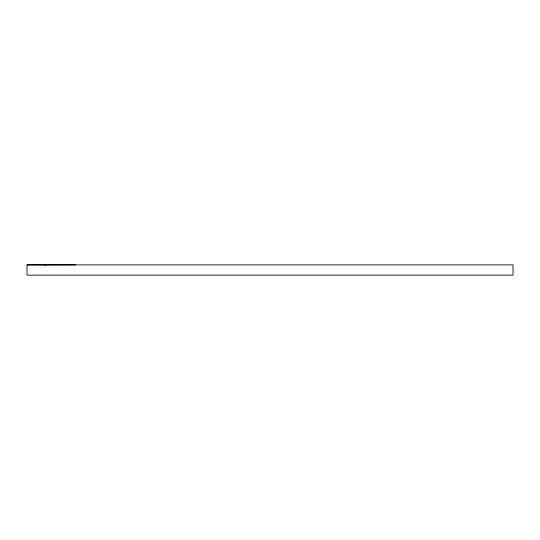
<?xml version="1.0" encoding="UTF-8"?>
<svg xmlns="http://www.w3.org/2000/svg" width="540" height="540" viewBox="0 0 540 540"><rect width="100%" height="100%" fill="white"/><g stroke="black" fill="none" stroke-linecap="round" stroke-linejoin="round"><path stroke-width="0.81" d="M75.6 264.87L27 264.884L27 275.13L513 275.13L513 264.87L27 264.884M45.981 264.87L44.84 264.877L45.812 264.877"/></g></svg>
